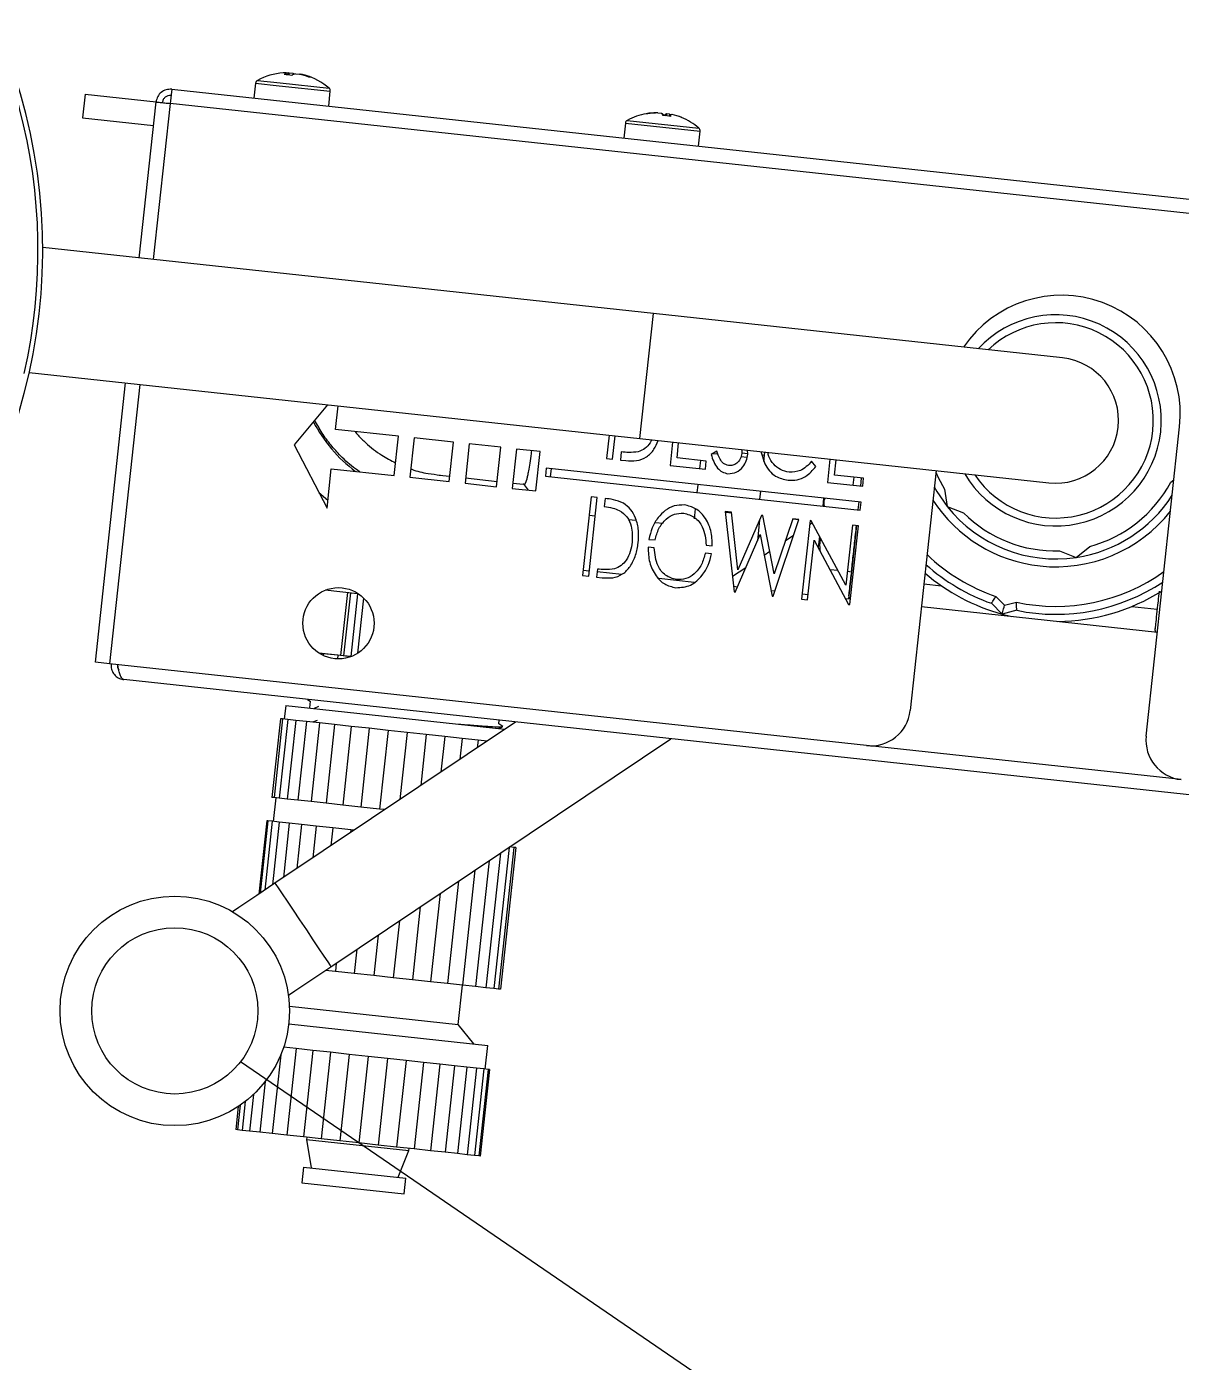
# Model space of a CAD drawing. Extents: x -14.2 to 52.3, y 3.7 to 90.9.
# Drawn here: x 28.4806 to 28.6265, y 38.4149 to 38.5836 of the extents above; entities that cross this region are included whole.
import ezdxf

# ---------------------------------------------------------------- set-up
doc = ezdxf.new("R2010")
doc.units = 0
doc.linetypes.add('limpo_PINI-PSG-PE-0102-LAZ-R00$0$DASHED2', pattern=[0.375, 0.25, -0.125])
doc.layers.add('limpo_PINI-PSG-PE-0102-LAZ-R00$0$PA_EQUI', color=1, linetype='Continuous')
doc.layers.add('XR_ARQT', color=7, linetype='Continuous')
doc.layers.add('limpo_PINI-PSG-PE-0102-LAZ-R00$0$PA_VIEW', color=1, linetype='Continuous', plot=False)

# ---------------------------------------------------------------- blocks, each defined once
blk = doc.blocks.new('limpo_PINI-PSG-PE-0102-LAZ-R00$0$A$C74B64764')
at = {"color": 251, "linetype": 'limpo_PINI-PSG-PE-0102-LAZ-R00$0$DASHED2'}
blk.add_arc((0, 0), 0.9643293985911943, 264.8047165759331, 48.79404622433798, dxfattribs=at)
blk = doc.blocks.new('limpo_PINI-PSG-PE-0102-LAZ-R00$0$EQUIP TRANSF DW')
at = {"linetype": 'Continuous', "lineweight": 25}
for p, q in [((0.4866999976158297, -0.0725254508904527), (0.4866999976158297, -0.07452544749298795)), ((0.4996999941587603, -0.0725254508904527), (0.4866999976158297, -0.0725254508904527)), ((0.4996999941587603, -0.07452544749298795), (0.4996999941587603, -0.0725254508904527)), ((0.4876585595131075, -0.07452544749298795), (0.4866999976158297, -0.07802544713536008)), ((0.4996999941587603, -0.07452544749298795), (0.4866999976158297, -0.07452544749298795)), ((0.4996999941587603, -0.07802544713536008), (0.4987414322614825, -0.07452544749298795)), ((0.4776737831354296, -0.08930269063033336), (0.4776737831354296, -0.07830269068995221)), ((0.4776737831354296, -0.07830269068995221), (0.4778445057392275, -0.07830269068995221)), ((0.4778445057392275, -0.08930269063033336), (0.4778445057392275, -0.07830269068995221)), ((0.4778445057392275, -0.07830269068995221), (0.478393315505997, -0.07830269068995221)), ((0.478393315505997, -0.08930269063033336), (0.478393315505997, -0.07830269068995221)), ((0.478393315505997, -0.07830269068995221), (0.4793067268848574, -0.07830269068995221)), ((0.4793067268848574, -0.08930269063033336), (0.4793067268848574, -0.07830269068995221)), ((0.4793067268848574, -0.07830269068995221), (0.4805622391224063, -0.07830269068995221)), ((0.4805622391224063, -0.08930269063033336), (0.4805622391224063, -0.07830269068995221)), ((0.4805622391224063, -0.07830269068995221), (0.4821289323091662, -0.07830269068995221)), ((0.4821289323091662, -0.08930269063033336), (0.4821289323091662, -0.07830269068995221)), ((0.4821289323091662, -0.07830269068995221), (0.4839682273388064, -0.07830269068995221)), ((0.4839682273388064, -0.08930269063033336), (0.4839682273388064, -0.07830269068995221)), ((0.4839682273388064, -0.07830269068995221), (0.4860348395824587, -0.07830269068995221)), ((0.4860348395824587, -0.08930269063033336), (0.4860348395824587, -0.07830269068995221)), ((0.4860348395824587, -0.07830269068995221), (0.4882778964758074, -0.07830269068995221)), ((0.4866999976158297, -0.07802544713536008), (0.4866999976158297, -0.07830269068995221)), ((0.4996999941587603, -0.07802544713536008), (0.4866999976158297, -0.07802544713536008)), ((0.4882778964758074, -0.08930269063033336), (0.4882778964758074, -0.07830269068995221)), ((0.4882778964758074, -0.07830269068995221), (0.4906421296119845, -0.07830269068995221)), ((0.4906421296119845, -0.08930269063033336), (0.4906421296119845, -0.07830269068995221)), ((0.4906421296119845, -0.07830269068995221), (0.4930693574071086, -0.07830269068995221)), ((0.4930693574071086, -0.08930269063033336), (0.4930693574071086, -0.07830269068995221)), ((0.4930693574071086, -0.07830269068995221), (0.4954998038530505, -0.07830269068995221)), ((0.4954998038530505, -0.08930269063033336), (0.4954998038530505, -0.07830269068995221)), ((0.4954998038530505, -0.07830269068995221), (0.4978736184358752, -0.07830269068995221)), ((0.4978736184358752, -0.08930269063033336), (0.4978736184358752, -0.07830269068995221)), ((0.4978736184358752, -0.07830269068995221), (0.5001323513507998, -0.07830269068995221)), ((0.4996999941587603, -0.07830269068995221), (0.4996999941587603, -0.07802544713536008)), ((0.5001323513507998, -0.08930269063033336), (0.5001323513507998, -0.07830269068995221)), ((0.5001323513507998, -0.07830269068995221), (0.5022203914642489, -0.07830269068995221)), ((0.5022203914642489, -0.08930269063033336), (0.5022203914642489, -0.07830269068995221)), ((0.5022203914642489, -0.07830269068995221), (0.5040863148689425, -0.07830269068995221)), ((0.5040863148689425, -0.08831016153612836), (0.5040863148689425, -0.07830269068995221)), ((0.5040863148689425, -0.07830269068995221), (0.50568418128492, -0.07830269068995221)), ((0.50568418128492, -0.08473868847408994), (0.50568418128492, -0.07830269068995221)), ((0.50568418128492, -0.07830269068995221), (0.506974644196049, -0.07830269068995221)), ((0.506974644196049, -0.08297423452653163), (0.506974644196049, -0.07830269068995221)), ((0.506974644196049, -0.07830269068995221), (0.5079259343266642, -0.07830269068995221)), ((0.5079259343266642, -0.0819629001669), (0.5079259343266642, -0.07830269068995221)), ((0.5079259343266642, -0.07830269068995221), (0.5085146196007884, -0.07830269068995221)), ((0.5085146196007884, -0.08142475218096479), (0.5085146196007884, -0.07830269068995221)), ((0.5085146196007884, -0.07830269068995221), (0.5087262086391604, -0.07830269068995221)), ((0.5087262086391604, -0.08124526769438489), (0.5087262086391604, -0.07830269068995221)), ((0.4776737831354296, -0.08930269063033336), (0.4778445057392275, -0.08930269063033336)), ((0.4778445057392275, -0.08930269063033336), (0.478393315505997, -0.08930269063033336)), ((0.4782000027418292, -0.08930269063033336), (0.4782000027418292, -0.09230269671002134)), ((0.478393315505997, -0.08930269063033336), (0.4793067268848574, -0.08930269063033336)), ((0.4793067268848574, -0.08930269063033336), (0.4805622391224063, -0.08930269063033336)), ((0.4805622391224063, -0.08930269063033336), (0.4821289323091662, -0.08930269063033336)), ((0.4821289323091662, -0.08930269063033336), (0.4839682273388064, -0.08930269063033336)), ((0.4839682273388064, -0.08930269063033336), (0.4860348395824587, -0.08930269063033336)), ((0.4860348395824587, -0.08930269063033336), (0.4882778964758074, -0.08930269063033336)), ((0.4882778964758074, -0.08930269063033336), (0.4906421296119845, -0.08930269063033336)), ((0.4906421296119845, -0.08930269063033336), (0.4930693574071086, -0.08930269063033336)), ((0.4930693574071086, -0.08930269063033336), (0.4954998038530505, -0.08930269063033336)), ((0.4954998038530505, -0.08930269063033336), (0.4978736184358752, -0.08930269063033336)), ((0.4978736184358752, -0.08930269063033336), (0.5001323513507998, -0.08930269063033336)), ((0.5001323513507998, -0.08930269063033336), (0.5022203914642489, -0.08930269063033336)), ((0.5022203914642489, -0.08930269063033336), (0.5038328535676158, -0.08930269063033336)), ((0.5035002223968661, -0.09230269671002134), (0.4782000027418292, -0.09230269671002134)), ((0.479977234435097, -0.09230269671002134), (0.4821999959468997, -0.09452545077124341)), ((0.4821999959468997, -0.09452545077124341), (0.4821999959468997, -0.09952544600287183)), ((0.5036577723741686, -0.09452545077124341), (0.4821999959468997, -0.09452545077124341)), ((0.477370559406296, -0.1175254489533017), (0.477370559406296, -0.09952544600287183)), ((0.477370559406296, -0.09952544600287183), (0.477609320712105, -0.09952544600287183)), ((0.477609320712105, -0.1175254489533017), (0.477609320712105, -0.09952544600287183)), ((0.477609320712105, -0.09952544600287183), (0.4782319806337512, -0.09952544600287183)), ((0.4782319806337512, -0.1174718643776487), (0.4782319806337512, -0.09952544600287183)), ((0.4782319806337512, -0.09952544600287183), (0.4792231909752047, -0.09952544600287183)), ((0.4792231909752047, -0.1166401374391626), (0.4792231909752047, -0.09952544600287183)), ((0.4792231909752047, -0.09952544600287183), (0.4805585585355914, -0.09952544600287183)), ((0.4805585585355914, -0.11551962972203), (0.4805585585355914, -0.09952544600287183)), ((0.4805585585355914, -0.09952544600287183), (0.4822052113533175, -0.09952544600287183)), ((0.4822052113533175, -0.1141379344514917), (0.4822052113533175, -0.09952544600287183)), ((0.4822052113533175, -0.09952544600287183), (0.4841225735664523, -0.09952544600287183)), ((0.4841225735664523, -0.1125290635279725), (0.4841225735664523, -0.09952544600287183)), ((0.4841225735664523, -0.09952544600287183), (0.4862634680986559, -0.09952544600287183)), ((0.4862634680986559, -0.1107326465896534), (0.4862634680986559, -0.09952544600287183)), ((0.4862634680986559, -0.09952544600287183), (0.4885751597404635, -0.09952544600287183)), ((0.4885751597404635, -0.1087929102830003), (0.4885751597404635, -0.09952544600287183)), ((0.4885751597404635, -0.09952544600287183), (0.4910007260561144, -0.09952544600287183)), ((0.4910007260561144, -0.1067576128295826), (0.4910007260561144, -0.09952544600287183)), ((0.4910007260561144, -0.09952544600287183), (0.4934804431915438, -0.09952544600287183)), ((0.4934804431915438, -0.1046768817357133), (0.4934804431915438, -0.09952544600287183)), ((0.4934804431915438, -0.09952544600287183), (0.4959532610893405, -0.09952544600287183)), ((0.4959532610893405, -0.1026019471935342), (0.4959532610893405, -0.09952544600287183)), ((0.4959532610893405, -0.09952544600287183), (0.4983582787037051, -0.09952544600287183)), ((0.4983582787037051, -0.100583890383632), (0.4983582787037051, -0.09952544600287183)), ((0.4983582787037051, -0.09952544600287183), (0.4996196843505061, -0.09952544600287183)), ((0.4989803798318064, -0.1000618878058503), (0.4593655310392535, -0.1333026941172193)), ((0.5074314392924464, -0.1175254489533017), (0.5074314392924464, -0.1095492783240388)), ((0.5083413414478457, -0.1175254489533017), (0.5083413414478457, -0.1087857800773691)), ((0.5088784090995944, -0.1175254489533017), (0.5088784090995944, -0.1083351317099641)), ((0.509029424917685, -0.1175254489533017), (0.509029424917685, -0.1082084122351716)), ((0.4791232190847552, -0.1333026941172193), (0.5071437872767603, -0.1097906473330426)), ((0.5061711139798319, -0.1175254489533017), (0.5061711139798319, -0.110606813733952)), ((0.5045913971781886, -0.1175254489533017), (0.5045913971781886, -0.1119323539785313)), ((0.5027311883688128, -0.1175254489533017), (0.5027311883688128, -0.1134932580641816)), ((0.500636286270634, -0.1175254489533017), (0.500636286270634, -0.1152510884455751)), ((0.477370559406296, -0.1175254489533017), (0.477609320712105, -0.1175254489533017)), ((0.477609320712105, -0.1175254489533017), (0.4781681142568743, -0.1175254489533017)), ((0.4979258097529566, -0.1175254489533017), (0.4983582787037051, -0.1175254489533017)), ((0.4983582787037051, -0.1175254489533017), (0.4983582787037051, -0.1171625647000383)), ((0.4983582787037051, -0.1175254489533017), (0.500636286270634, -0.1175254489533017)), ((0.500636286270634, -0.1175254489533017), (0.5027311883688128, -0.1175254489533017)), ((0.5027311883688128, -0.1175254489533017), (0.5045913971781886, -0.1175254489533017)), ((0.5045913971781886, -0.1175254489533017), (0.5061711139798319, -0.1175254489533017)), ((0.5061711139798319, -0.1175254489533017), (0.5074314392924464, -0.1175254489533017)), ((0.5074314392924464, -0.1175254489533017), (0.5083413414478457, -0.1175254489533017)), ((0.5081999964833415, -0.120525451307671), (0.5081999964833415, -0.1175254489533017)), ((0.5083413414478457, -0.1175254489533017), (0.5088784090995944, -0.1175254489533017)), ((0.5088784090995944, -0.1175254489533017), (0.509029424917685, -0.1175254489533017)), ((0.494350551795975, -0.120525451307671), (0.4950164250850833, -0.120525451307671)), ((0.4950164250850833, -0.1305254492215226), (0.4950164250850833, -0.120525451307671)), ((0.4950164250850833, -0.120525451307671), (0.497405155730263, -0.120525451307671)), ((0.497405155730263, -0.1305254492215226), (0.497405155730263, -0.120525451307671)), ((0.497405155730263, -0.120525451307671), (0.4996903456568873, -0.120525451307671)), ((0.4996903456568873, -0.1305254492215226), (0.4996903456568873, -0.120525451307671)), ((0.4996903456568873, -0.120525451307671), (0.5018157206297076, -0.120525451307671)), ((0.5018157206297076, -0.1305254492215226), (0.5018157206297076, -0.120525451307671)), ((0.5018157206297076, -0.120525451307671), (0.5037289403200305, -0.120525451307671)), ((0.5037289403200305, -0.1305254492215226), (0.5037289403200305, -0.120525451307671)), ((0.5037289403200305, -0.120525451307671), (0.5053829096079028, -0.120525451307671)), ((0.5053829096079028, -0.1305254492215226), (0.5053829096079028, -0.120525451307671)), ((0.5053829096079028, -0.120525451307671), (0.5067368961692011, -0.120525451307671)), ((0.5067368961692011, -0.1305254492215226), (0.5067368961692011, -0.120525451307671)), ((0.5067368961692011, -0.120525451307671), (0.5077575586557543, -0.120525451307671)), ((0.5077575586557543, -0.1305254492215226), (0.5077575586557543, -0.120525451307671)), ((0.5077575586557543, -0.120525451307671), (0.5084197662592089, -0.120525451307671)), ((0.5084197662592089, -0.1305254492215226), (0.5084197662592089, -0.120525451307671)), ((0.5084197662592089, -0.120525451307671), (0.5087072096586382, -0.120525451307671)), ((0.5087072096586382, -0.1305254492215226), (0.5087072096586382, -0.120525451307671)), ((0.4925829611539996, -0.1305254492215226), (0.4925829611539996, -0.1220086309365342)), ((0.4901646964073336, -0.1305254492215226), (0.4901646964073336, -0.1240377965620922)), ((0.487821175885216, -0.1305254492215226), (0.487821175885216, -0.1260042506507943)), ((0.4856100819826281, -0.1305254492215226), (0.4856100819826281, -0.1278595681540082)), ((0.4835858933448947, -0.1305254492215226), (0.4835858933448947, -0.1295580695621084)), ((0.4824330203056491, -0.1305254492215226), (0.4835858933448947, -0.1305254492215226)), ((0.4835858933448947, -0.1305254492215226), (0.4856100819826281, -0.1305254492215226)), ((0.4856100819826281, -0.1305254492215226), (0.487821175885216, -0.1305254492215226)), ((0.487821175885216, -0.1305254492215226), (0.4901646964073336, -0.1305254492215226)), ((0.4901646964073336, -0.1305254492215226), (0.4925829611539996, -0.1305254492215226)), ((0.4925829611539996, -0.1305254492215226), (0.4950164250850833, -0.1305254492215226)), ((0.4950164250850833, -0.1305254492215226), (0.497405155730263, -0.1305254492215226)), ((0.497405155730263, -0.1305254492215226), (0.4996903456568873, -0.1305254492215226)), ((0.4996903456568873, -0.1305254492215226), (0.5018157206297076, -0.1305254492215226)), ((0.5018157206297076, -0.1305254492215226), (0.5037289403200305, -0.1305254492215226)), ((0.5037289403200305, -0.1305254492215226), (0.5053829096079028, -0.1305254492215226)), ((0.5040767781257784, -0.1308145652762818), (0.5046246267676509, -0.1305254492215226)), ((0.5053829096079028, -0.1305254492215226), (0.5067368961692011, -0.1305254492215226)), ((0.5067368961692011, -0.1305254492215226), (0.5077575586557543, -0.1305254492215226)), ((0.5077575586557543, -0.1305254492215226), (0.5084197662592089, -0.1305254492215226)), ((0.5081999964833415, -0.1322754490426945), (0.5081999964833415, -0.1305254492215226)), ((0.5084197662592089, -0.1305254492215226), (0.5087072096586382, -0.1305254492215226)), ((0.5081999964833415, -0.1322754490426945), (0.4803474388837969, -0.1322754490426945)), ((0.4806576363563693, -0.1325454953364442), (0.4807225011110461, -0.1325563545576642)), ((0.4806678436517871, -0.1325564253381799), (0.4811999939203417, -0.1328372190944123)), ((0.4811577044248736, -0.1322754490426945), (0.4806688569307482, -0.1325334030441212)), ((0.4811999939203417, -0.1328311319700788), (0.4811999939203417, -0.1333026941172193)), ((0.5040767781257784, -0.1325581538728784), (0.5046124823212779, -0.1322754490426945)), ((0.5051999978542483, -0.1331311072460721), (0.5051999978542483, -0.1322754490426945)), ((0.5055368833065188, -0.1333026941172193), (0.5051999978542483, -0.1331249307147431)), ((0.3005000047207034, -0.1333026941172193), (0.5288999967098391, -0.1333026941172193)), ((0.3946999899864352, -0.1351026947847913), (0.4346999965429461, -0.1351026947847913)), ((0.4346999965429461, -0.1351026947847913), (0.5308999933123744, -0.1351026947847913)), ((0.5308999933123744, -0.1351026947847913), (0.5326999939799464, -0.1351026947847913)), ((0.5308999933123744, -0.1705879493854212), (0.5308999933123744, -0.1351026947847913)), ((0.5326999939799464, -0.1351026947847913), (0.5326999939799464, -0.1705879493854212)), ((0.4998520605087435, -0.1398185472241806), (0.4998520605087435, -0.1467868405632089)), ((0.5006921879768527, -0.139275448327453), (0.500705546867863, -0.139275448327453)), ((0.500705546867863, -0.147275449638741), (0.500705546867863, -0.139275448327453)), ((0.500705546867863, -0.139275448327453), (0.501571572554127, -0.139275448327453)), ((0.5007123715996897, -0.1392654496482919), (0.5023313082575953, -0.1392654496482919)), ((0.501571572554127, -0.139275448327453), (0.501571572554127, -0.147275449638741)), ((0.501571572554127, -0.139275448327453), (0.501998319458977, -0.139275448327453)), ((0.501998319458977, -0.147275449638741), (0.501998319458977, -0.139275448327453)), ((0.501998319458977, -0.139275448327453), (0.5047078050494349, -0.139275448327453)), ((0.5023313082575953, -0.1392654496482919), (0.5023313082575953, -0.138817822491319)), ((0.5023313082575953, -0.1392654496482919), (0.5041984461069262, -0.1392654496482919)), ((0.5041984461069262, -0.1392654496482919), (0.5041984461069262, -0.139059504424722)), ((0.5041984461069262, -0.1392654496482919), (0.5046876214265978, -0.1392654496482919)), ((0.3997000001192248, -0.14010269374171), (0.3997000001192248, -0.1794026941531683)), ((0.4297000013113177, -0.1705879493854212), (0.4297000013113177, -0.14010269374171)), ((0.500705546867863, -0.147275449638741), (0.5048135734915888, -0.147275449638741)), ((0.4297000013113177, -0.1533026936701845), (0.3997000001192248, -0.1533026936701845)), ((0.4176734380245364, -0.1541358697465824), (0.4194622479200518, -0.1534605472586321)), ((0.4194622479200518, -0.1534605472586321), (0.4182025633573687, -0.1532861384800981)), ((0.4194622479200518, -0.1534605472586321), (0.4209415010929263, -0.1546720414660285)), ((0.4388743184328234, -0.1525997816822695), (0.4387000344515002, -0.1525997816822695)), ((0.4387000344515002, -0.1525997816822695), (0.4387000344515002, -0.1625997814587521)), ((0.4393558196544802, -0.1533026936701845), (0.4387000344515002, -0.1533026936701845)), ((0.444084643554703, -0.160205950891168), (0.4388743184328234, -0.1525997816822695)), ((0.438950001430527, -0.1567054390213798), (0.438950001430527, -0.1533026936701845)), ((0.444084643554703, -0.1525997816822695), (0.444084643554703, -0.160205950891168)), ((0.4448538712978518, -0.1525997816822695), (0.444084643554703, -0.1525997816822695)), ((0.4448538712978518, -0.1533026936701845), (0.444084643554703, -0.1533026936701845)), ((0.4448538712978518, -0.1625997814587521), (0.4448538712978518, -0.1525997816822695)), ((0.4484656594515002, -0.1525997816822695), (0.4462641320943987, -0.1625997814587521)), ((0.4488158516407168, -0.1533026936701845), (0.4483109108925021, -0.1533026936701845)), ((0.448597862553612, -0.1525997816822695), (0.4484656594515002, -0.1525997816822695)), ((0.4509436182499087, -0.1601638849131035), (0.448597862553612, -0.1525997816822695)), ((0.4532973907709277, -0.1525997816822695), (0.4509436182499087, -0.1601638849131035)), ((0.4535875014782107, -0.1533026936701845), (0.4530786566257632, -0.1533026936701845)), ((0.4534336022854006, -0.1525997816822695), (0.4532973907709277, -0.1525997816822695)), ((0.4556231044054186, -0.1625997814587521), (0.4534336022854006, -0.1525997816822695)), ((0.4630843393325961, -0.1533026936701845), (0.4585868410587466, -0.1533026936701845)), ((0.4709051541805422, -0.1533026936701845), (0.4677744649171984, -0.1533026936701845)), ((0.4709051541805422, -0.1525997816822695), (0.4702044419765627, -0.1525997816822695)), ((0.4709051541805422, -0.1536257229051898), (0.4709051541805422, -0.1525997816822695)), ((0.4719051562071002, -0.1525997816822695), (0.4719051562071002, -0.1625997814587521)), ((0.472674383950249, -0.1525997816822695), (0.4719051562071002, -0.1525997816822695)), ((0.472674383950249, -0.1533026936701845), (0.4719051562071002, -0.1533026936701845)), ((0.472674383950249, -0.1625997814587521), (0.472674383950249, -0.1525997816822695)), ((0.4192752979517138, -0.1546000129781078), (0.4178071908474124, -0.1551542653940032)), ((0.4204893551588214, -0.155594315310509), (0.4192752979517138, -0.1546000129781078)), ((0.439469262194649, -0.1625997814587521), (0.439469262194649, -0.1549735795013021)), ((0.439469262194649, -0.1549735795013021), (0.444691612553612, -0.1625997814587521)), ((0.4522978804826892, -0.1558118331483911), (0.4538514606475985, -0.1545082218251537)), ((0.4032538078546679, -0.1561906728200029), (0.4000499985933459, -0.1561906728200029)), ((0.4297000013113177, -0.1561906728200029), (0.427446185779587, -0.1561906728200029)), ((0.438950001430527, -0.1567054390213798), (0.439469262194649, -0.1567054390213798)), ((0.438950001430527, -0.1625997814587521), (0.438950001430527, -0.1567054390213798)), ((0.4406552307129061, -0.1567054390213798), (0.441686748695389, -0.1567054390213798)), ((0.4470534018993533, -0.1625997814587521), (0.4486359350204623, -0.1554202939621518)), ((0.4486359350204623, -0.1554202939621518), (0.4508614979505694, -0.1625997814587521)), ((0.4510177366256869, -0.1625997814587521), (0.4532513163805163, -0.1554202939621518)), ((0.4532513163805163, -0.1554202939621518), (0.454823835921303, -0.1625997814587521)), ((0.4494881473302996, -0.1581694762460302), (0.4501522920847094, -0.1576121858558821)), ((0.4575648896217501, -0.1580991073749232), (0.4567920557975924, -0.1581037062458108)), ((0.4567922942161715, -0.1571036874554324), (0.4575657091856158, -0.1570990848592828)), ((0.4640653274774706, -0.1570603958568881), (0.4648380420923388, -0.1570557969860005)), ((0.4648372821331179, -0.1580558195016692), (0.4640656553030169, -0.1580604109219621)), ((0.5106999940991557, -0.1651026941142391), (0.5056999988675273, -0.1576026938162016)), ((0.5056999988675273, -0.1576026938162016), (0.5056999988675273, -0.1626026946357797)), ((0.4434499881982958, -0.1607866398296522), (0.4434499881982958, -0.1592794711939405)), ((0.4467299572944796, -0.1604838724485944), (0.4476990394115603, -0.1596707198075222)), ((0.4511999927282488, -0.1620139497570108), (0.4511999927282488, -0.1593399978480505)), ((0.4642485074520266, -0.1602754499069619), (0.4632747016668475, -0.1602754499069619)), ((0.4677304319858706, -0.1602754499069619), (0.4667138300657427, -0.1602754499069619)), ((0.472674383950249, -0.1602754499069619), (0.4719051562071002, -0.1602754499069619)), ((0.5069375105023539, -0.1594589705816816), (0.5056999988675273, -0.1586257013730119)), ((0.410943626594559, -0.1615892778388428), (0.4093582026481783, -0.1631518219835471)), ((0.413089542818085, -0.162181021576302), (0.410943626594559, -0.1615892778388428)), ((0.4594499908209002, -0.1625143419257711), (0.4594499908209002, -0.1612529828450988)), ((0.4709051541805422, -0.162598494370954), (0.4709051541805422, -0.1615688688359427)), ((0.4387000344515002, -0.1625997814587521), (0.439469262194649, -0.1625997814587521)), ((0.4445152573108828, -0.1623422316513228), (0.4448538712978518, -0.1620580888591121)), ((0.4446407101869738, -0.1625254488787817), (0.4448538712978518, -0.1625254488787817)), ((0.444691612553612, -0.1625997814587521), (0.4448538712978518, -0.1625997814587521)), ((0.4462641320943987, -0.1625997814587521), (0.4470534018993533, -0.1625997814587521)), ((0.4462804935693896, -0.1625254488787817), (0.4470697782755053, -0.1625254488787817)), ((0.4508384458542025, -0.1625254488787817), (0.4510408632278597, -0.1625254488787817)), ((0.4508614979505694, -0.1625997814587521), (0.4510177366256869, -0.1625997814587521)), ((0.4556044034481204, -0.1625143419257711), (0.4548051200628436, -0.1625143419257711)), ((0.454823835921303, -0.1625997814587521), (0.4556231044054186, -0.1625997814587521)), ((0.4719051562071002, -0.1625997814587521), (0.472674383950249, -0.1625997814587521)), ((0.482699989509598, -0.1626026946357797), (0.4796999983310855, -0.1626026946357797)), ((0.4796999983310855, -0.1626026946357797), (0.4796999983310855, -0.167602694524021)), ((0.4814046166658557, -0.1633583781547117), (0.4806852035045779, -0.1626026946357797)), ((0.482699989509598, -0.1632754494673918), (0.4813309304237521, -0.1632754494673918)), ((0.482699989509598, -0.167602694524021), (0.482699989509598, -0.1626026946357797)), ((0.4887000016689456, -0.1626026946357797), (0.4846999935627139, -0.1626026946357797)), ((0.4846999935627139, -0.1626026946357797), (0.4846999935627139, -0.167602694524021)), ((0.4887000016689456, -0.1632754494673918), (0.4846999935627139, -0.1632754494673918)), ((0.4887000016689456, -0.167602694524021), (0.4887000016689456, -0.1626026946357797)), ((0.4956999935031092, -0.1626026946357797), (0.4906999982714808, -0.1626026946357797)), ((0.4906999982714808, -0.1626026946357797), (0.4906999982714808, -0.167602694524021)), ((0.4920481510281718, -0.1632754494673918), (0.4906999982714808, -0.1632754494673918)), ((0.4956999935031092, -0.167602694524021), (0.4956999935031092, -0.1626026946357797)), ((0.5056999988675273, -0.1626026946357797), (0.4976999975562251, -0.1626026946357797)), ((0.4976999975562251, -0.1626026946357797), (0.4976999975562251, -0.167602694524021)), ((0.4786999963045275, -0.1646026940322827), (0.4386999897480166, -0.1646026940322827)), ((0.4386999897480166, -0.1646026940322827), (0.4386999897480166, -0.1656026941961812)), ((0.438950001430527, -0.1646026940322827), (0.438950001430527, -0.1656026941961812)), ((0.4434499881982958, -0.1656026941961812), (0.4434499881982958, -0.1646026940322827)), ((0.451449989509598, -0.1646026940322827), (0.451449989509598, -0.1656026941961812)), ((0.4594499908209002, -0.1655254493705201), (0.4594499908209002, -0.1646026940322827)), ((0.4780632547855532, -0.1656026941961812), (0.478080838155762, -0.1646026940322827)), ((0.4786999963045275, -0.1656026941961812), (0.4786999963045275, -0.1646026940322827)), ((0.5070431597352183, -0.1705879493854212), (0.5106999940991557, -0.1651026941142391)), ((0.4278139613390124, -0.1662413346818994), (0.4256680451154864, -0.1656495918757628)), ((0.4283744536161578, -0.1683956216327118), (0.4278139613390124, -0.1662413346818994)), ((0.4386999897480166, -0.1656026941961812), (0.4786999963045275, -0.1656026941961812)), ((0.4431848816394961, -0.1676304796017121), (0.4386977098703539, -0.1676304796017121)), ((0.4386977098703539, -0.1676304796017121), (0.4386977098703539, -0.1686561200074124)), ((0.4386977098703539, -0.1686561200074124), (0.4424156538963473, -0.1686561200074124)), ((0.438950001430527, -0.1676304796017121), (0.438950001430527, -0.1686561200074124)), ((0.4399499885559237, -0.1686561200074124), (0.4399499885559237, -0.1676304796017121)), ((0.4424156538963473, -0.1686561200074124), (0.4424156538963473, -0.1705879493854212)), ((0.4431848816394961, -0.1705879493854212), (0.4431848816394961, -0.1676304796017121)), ((0.4631848923683322, -0.1676304796017121), (0.4586977056980288, -0.1676304796017121)), ((0.4586977056980288, -0.1676304796017121), (0.4586977056980288, -0.1686561200074124)), ((0.4586977056980288, -0.1686561200074124), (0.4624156497240222, -0.1686561200074124)), ((0.4594499908209002, -0.1686561200074124), (0.4594499908209002, -0.1676304796017121)), ((0.4624156497240222, -0.1686561200074124), (0.4624156497240222, -0.1705879493854212)), ((0.4631848923683322, -0.1705879493854212), (0.4631848923683322, -0.1676304796017121)), ((0.4694925837040103, -0.1676304796017121), (0.4687918565988696, -0.1676304796017121)), ((0.4694925837040103, -0.1686564217559408), (0.4694925837040103, -0.1676304796017121)), ((0.4704925857305682, -0.1676304796017121), (0.4704925857305682, -0.1705879493854212)), ((0.471261813473717, -0.1676304796017121), (0.4704925857305682, -0.1676304796017121)), ((0.471261813473717, -0.1705879493854212), (0.471261813473717, -0.1676304796017121)), ((0.4796999983310855, -0.167602694524021), (0.482699989509598, -0.167602694524021)), ((0.4846999935627139, -0.167602694524021), (0.4887000016689456, -0.167602694524021)), ((0.4906999982714808, -0.167602694524021), (0.4956999935031092, -0.167602694524021)), ((0.4976999975562251, -0.167602694524021), (0.5056999988675273, -0.167602694524021)), ((0.5056999988675273, -0.167602694524021), (0.5056999988675273, -0.1705879493854212)), ((0.4448515467167056, -0.1694714249349545), (0.4454605273723757, -0.1700663761473606)), ((0.4519931368351138, -0.1705879493854212), (0.4513199023723757, -0.1691228672168421)), ((0.451449989509598, -0.1694059706530879), (0.451449989509598, -0.1705879493854212)), ((0.451449989509598, -0.170153871109278), (0.4517936698913729, -0.170153871109278)), ((0.4535695008754885, -0.1700803990713524), (0.4536588184356845, -0.1705879493854212)), ((0.4535824350834048, -0.170153871109278), (0.4543461046934283, -0.170153871109278)), ((0.4544059328556216, -0.1697271279297183), (0.4536152027368701, -0.1697271279297183)), ((0.4579676531076586, -0.1697271279297183), (0.4573383621692813, -0.1697271279297183)), ((0.457527830433861, -0.1700663761473606), (0.4581848822355425, -0.1695595653034019)), ((0.4673499904394305, -0.1705879493854212), (0.4153499893665469, -0.1705879493854212)), ((0.5449476159930384, -0.1705879493854212), (0.4673499904394305, -0.1705879493854212)), ((0.4673499904394305, -0.1705879493854212), (0.4673499904394305, -0.1864629498920607)), ((0.4000650785684741, -0.1723108500479924), (0.3997000001192248, -0.172670662799419)), ((0.4153499893665469, -0.1864629498920607), (0.4673499904394305, -0.1864629498920607)), ((0.4673499904394305, -0.1864629498920607), (0.5449476159930384, -0.1864629498920607)), ((0.5308999933123744, -0.2063026949069808), (0.5308999933123744, -0.1864629498920607)), ((0.5326999939799464, -0.1864629498920607), (0.5326999939799464, -0.2062956224433492)), ((0.5449365220785296, -0.1864629498920607), (0.5449476159930384, -0.1864629498920607)), ((0.5416999973178065, -0.2033026944152425), (0.5326999939799464, -0.2033026944152425)), ((0.5416999973178065, -0.2063026949069808), (0.5416999973178065, -0.2033026944152425)), ((0.2985000006675875, -0.2063026949069808), (0.5308999933123744, -0.2063026949069808)), ((0.5308999933123744, -0.2081026937118935), (0.5308999933123744, -0.2063026949069808)), ((0.5326999939799464, -0.2063026949069808), (0.5318999953389323, -0.2063026949069808)), ((0.5326999939799464, -0.2063026949069808), (0.5326999939799464, -0.2062956224433492)), ((0.5416999973178065, -0.2063026949069808), (0.5326999939799464, -0.2063026949069808)), ((0.5308999933123744, -0.2081026937118935), (0.2985000006675875, -0.2081026937118935)), ((0.4639499924898303, -0.2081026937118935), (0.4639499924898303, -0.2100085373274396)), ((0.4734499893903887, -0.2100085373274396), (0.4734499893903887, -0.2081026937118935)), ((0.5109499983310855, -0.2081026937118935), (0.5109499983310855, -0.2100085373274396)), ((0.5204499952316439, -0.2100085373274396), (0.5204499952316439, -0.2081026937118935)), ((0.4734499893903887, -0.2100085373274396), (0.4639499924898303, -0.2100085373274396)), ((0.4732562891960299, -0.2103784214011739), (0.4641437075853503, -0.2103784214011739)), ((0.5174293808460391, -0.2100085373274396), (0.5109499983310855, -0.2100085373274396)), ((0.5173588611006892, -0.2103784214011739), (0.5111437059760249, -0.2103784214011739)), ((0.5202562875867045, -0.2103784214011739), (0.5173588611006892, -0.2103784214011739)), ((0.5204499952316439, -0.2100085373274396), (0.5174293808460391, -0.2100085373274396)), ((0.4677059642791903, -0.2117350864461827), (0.4677233688354647, -0.2117350864461827)), ((0.4680367998600161, -0.2117350864461827), (0.4677233688354647, -0.2117350864461827)), ((0.468023955059067, -0.2117350864461827), (0.4683487407684481, -0.2117350864461827)), ((0.4680367998600161, -0.2117350864461827), (0.4680404506445086, -0.211479304289)), ((0.468345119786278, -0.211479304289), (0.4683487407684481, -0.2117350864461827)), ((0.4684015355825579, -0.2117350864461827), (0.4683487407684481, -0.2117350864461827)), ((0.4689984462976611, -0.2117350864461827), (0.4690512560129321, -0.2117350864461827)), ((0.4694983355522311, -0.2117350864461827), (0.4690512560129321, -0.2117350864461827)), ((0.4694983355522311, -0.2117350864461827), (0.4696766130447543, -0.2117350864461827)), ((0.4696940325021899, -0.2117350864461827), (0.4696766130447543, -0.2117350864461827)), ((0.5146732546210444, -0.2117350864461827), (0.5148922718882716, -0.2117350864461827)), ((0.5150641046285784, -0.2117350864461827), (0.5148922718882716, -0.2117350864461827)), ((0.5155484072685397, -0.2117350864461827), (0.5150482572436488, -0.2117350864461827)), ((0.5158515788436091, -0.2117350864461827), (0.5158566228866732, -0.2115673366240429)), ((0.5158515788436091, -0.2117350864461827), (0.5163517363190806, -0.2117350864461827)), ((0.516333430242554, -0.2114942315272401), (0.5163517363190806, -0.2117350864461827)), ((0.5165077142238772, -0.2117350864461827), (0.5163517363190806, -0.2117350864461827)), ((0.5165001146316683, -0.211479304289), (0.5165077142238772, -0.2117350864461827)), ((0.516726738941685, -0.2117350864461827), (0.5165077142238772, -0.2117350864461827))]:
    blk.add_line(p, q, dxfattribs=at)
at = {"linetype": 'Continuous', "lineweight": 25, "flags": 128}
for points in [[(0.5039323784232295, -0.09590666920462354), (0.5031888626337206, -0.09653055102148755), (0.5011062614441073, -0.09827806234875425), (0.4989803798318064, -0.1000618878058503)], [(0.5071437872767603, -0.1097906473330426), (0.5070251814842379, -0.1096493023685525), (0.5066762484431422, -0.1092334631136822), (0.5061172835350192, -0.1085673141530918), (0.5053807563901103, -0.1076895538024019), (0.5045094780445254, -0.1066512036375116), (0.5035540826440013, -0.1055126059106897), (0.5025700919151461, -0.1043399292282032), (0.501614696514622, -0.1032013315013813), (0.5007434107184565, -0.102162981336491), (0.5000068835735476, -0.1012852284363817), (0.4994479186654246, -0.1006190720252107), (0.4990989930749095, -0.1002032327703404), (0.4989803798318064, -0.1000618878058503)], [(0.5071437872767603, -0.1097906473330426), (0.5092696688890612, -0.1080068218759607), (0.5113522700786746, -0.106259310548694), (0.512095785868155, -0.10563542873183)], [(0.4194622479200518, -0.1534605472586321), (0.4194586567402041, -0.1534824407897304), (0.4194480173111117, -0.1535472831926512), (0.419430746865288, -0.1536525803855824), (0.4194074861526644, -0.1537942885658907), (0.4193791590452349, -0.1539669594965289), (0.4193468384266055, -0.1541639584354471), (0.4193117759943163, -0.1543777137301277), (0.4192752979517138, -0.1546000129781078)], [(0.4297000013113177, -0.1685090883872817), (0.4293107382774508, -0.1679733013040732), (0.4278139613390124, -0.1662413346818994)], [(0.4297000013113177, -0.1703812795929025), (0.4293349228620684, -0.169769206014962), (0.4283744536161578, -0.1683956216327118)], [(0.5163517363190806, -0.2117350864461827), (0.5165039367795146, -0.2117148134163926), (0.5165275774717486, -0.2117113563469815)]]:
    blk.add_lwpolyline(points, dxfattribs=at)
at = {"linetype": 'Continuous', "lineweight": 25}
for centre, radius in [((0.5179999509536799, -0.09239190993764623), 0.01450000000000013), ((0.5179999509536799, -0.09239190993764623), 0.01049999999999943), ((0.5026999955659619, -0.1433026941409992), 0.004500000000000172)]:
    blk.add_circle(centre, radius, dxfattribs=at)
for centre, radius, start, end in [((0.6150999955654299, -0.178525449638741), 0.07060000000000023, 83.32432863926019, 284.2139678157271), ((0.3946999955659294, -0.1401026941409924), 0.005000000000000001, 0, 90), ((0.4346999955659498, -0.1401026941409924), 0.005000000000000001, 90, 180), ((0.4153499955664017, -0.1785254496375615), 0.02540000000000011, 96.77267172542761, 128.0349275104368), ((0.3995499955655646, -0.1536406733280273), 0.0005000000000006821, 0, 42.52861837332657), ((0.4153499955664017, -0.1785254496375615), 0.02540000000000016, 55.60044257533171, 80.68281945281934), ((0.438449995565577, -0.1536406733280273), 0.0005000000000006821, 0, 42.52861837355825), ((0.4153499955664017, -0.1785254496375615), 0.02450000000000014, 84.55821648724938, 129.70057286422), ((0.4153499955664017, -0.1785254496375615), 0.02350000000000009, 83.99811268492584, 131.7558200863862), ((0.4153499955664017, -0.1785254496375615), 0.02450000000000024, 54.14653293779558, 76.80742241836846), ((0.4153499955664017, -0.1785254496375615), 0.02350000000000006, 52.36432962227472, 77.36752622077078), ((0.4153499955664017, -0.1785254496375615), 0.01849999999999996, 90, 147.773428244211), ((0.4153499955664017, -0.1785254496375615), 0.01850000000000006, 39.13366812192532, 90), ((0.4153499955664017, -0.1785254496375615), 0.01750000000000012, 104.5836170629329, 153.4168289477588), ((0.4153499955664017, -0.1785254496375615), 0.01750000000000012, 44.5836170629786, 104.5836170629329), ((0.4153499955664017, -0.1785254496375615), 0.01649999999999986, 111.2930937685624, 157.8741403574846), ((0.4153499955664017, -0.1785254496375615), 0.01650000000000005, 51.2930937685253, 97.87414035755883), ((0.4931999955702224, -0.1785254496359414), 0.01849999999999978, 33.69043516689273, 59.39408672293001), ((0.4153499955666859, -0.1785254496393804), 0.01333500000000071, 36.52960723304304, 180), ((0.4153499955666859, -0.1785254496393804), 0.01233500000000049, 40.05286361955363, 180), ((0.6150999955654299, -0.178525449638741), 0.07000000000000042, 173.3243286391889, 284.0244794637181), ((0.415349995565407, -0.178525449638741), 0.007937500000000172, 90, 270), ((0.4153499955666859, -0.1785254496393804), 0.01333500000000071, 180, 323.4703927736015), ((0.4153499955666859, -0.1785254496393804), 0.01233500000000049, 180, 319.9471363880456), ((0.4146999955659396, -0.1794026941409896), 0.015, 180, 331.9213138736479), ((0.4643999955719664, -0.2100085381549945), 0.0004500000000007281, 180, 235.2820944973703), ((0.4686999955719671, -0.2038026941350495), 0.007999999999999991, 235.2820944973703, 253.823361504567), ((0.4686999955719671, -0.2038026941350495), 0.008000000000000033, 286.1766384954329, 304.7179055026296), ((0.4729999955719677, -0.2100085381549945), 0.0004499999999995911, 304.7179055024494, 0), ((0.5113999955717929, -0.2100085381550798), 0.0004500000000007621, 180, 235.2820944973464), ((0.5156999955717936, -0.2038026941351063), 0.00799999999999965, 235.2820944973703, 259.8157177060998), ((0.5156999955717936, -0.2038026941351063), 0.008000000000000295, 280.1842822939001, 304.7179055026296), ((0.5199999955717942, -0.2100085381550798), 0.0004500000000001141, 304.7179055026296, 0), ((0.468586870997683, -0.2041848318567929), 0.007601469661281729, 253.660880181519, 263.3452479127826), ((0.4686126582651582, -0.2040275578909814), 0.007758661747949646, 253.8305344076372, 263.4183545701808), ((0.466528199959015, -0.2112901067095123), 0.000203954280110229, 248.0709490241805, 259.9072050326493), ((0.4683205999255335, -0.2029914638464447), 0.008502982753109642, 266.5801069318191, 273.4198930681808), ((0.4685088650945488, -0.2110972589597395), 0.0007935171631065103, 208.7806814348891, 233.4943279850207), ((0.467876481035745, -0.2110970890638555), 0.0007937694343918471, 306.5096612019136, 331.215329378399), ((0.4679611021539927, -0.2109400189194304), 0.0009089081235733841, 298.9845790432151, 323.6060989776611), ((0.469085264576762, -0.2028388438369433), 0.008655681609259003, 266.6016000179909, 268.3427325538246), ((0.4694389459476156, -0.2109399861550969), 0.0009089688743286542, 216.3936440884189, 241.0127703574557), ((0.4695233212474363, -0.2110972589597679), 0.0007935171630715502, 208.780681434196, 233.4943279852739), ((0.4686090461225376, -0.2040275578910098), 0.007758661747919336, 276.5816454296585, 286.1694655923629), ((0.4687874125349936, -0.2040279998579138), 0.007758212501952005, 276.5813671845369, 286.1697438375531), ((0.4688131892280012, -0.2041852683575911), 0.007601028749088533, 276.6546583733166, 286.3394787421345), ((0.4708588115692294, -0.2112247448629461), 0.000269715067208228, 250.7013426830566, 289.2986573169315), ((0.513658530247227, -0.2103262170845994), 0.001168232358187882, 260.7640799240075, 279.2359200759925), ((0.5155205316227978, -0.2047994825385189), 0.00698716536813534, 252.9429409573866, 263.0350635569631), ((0.5158955789046047, -0.2047992726315755), 0.006987379141573846, 252.9430957381193, 263.0349087762574), ((0.5150859376975347, -0.2103257119166528), 0.0014833120604353, 288.1666374737885, 308.9482659668092), ((0.5162321201460998, -0.2105222015070325), 0.001271181166676314, 245.25342499379, 252.5808086767805), ((0.5164980284691012, -0.2038900083170176), 0.007604438231003427, 266.3836413989135, 273.6163586010865), ((0.5160452446528723, -0.2103257119166528), 0.001483312060425121, 288.1666374737746, 308.9482659668346), ((0.515884257443787, -0.2048289873359579), 0.006957296888500088, 276.955199725092, 280.1851336636924)]:
    blk.add_arc(centre, radius, start, end, dxfattribs=at)
for points, knots in [([(0.4862063817501223, -0.1322754490426945), (0.4855535332250724, -0.1322925026646118), (0.4839729619197328, -0.132333790137011), (0.482245215277942, -0.1324002464883165), (0.4809598797112073, -0.1324671227557417), (0.4808014151087718, -0.1325124597544232), (0.4807288639068759, -0.1325332167796205)], [0, 0, 0, 0, 0.1991488144160854, 0.4821469138317629, 0.7629069000772732, 1, 1, 1, 1]), ([(0.5288999967098391, -0.1333026941172193), (0.5289753462477336, -0.1333250803245676), (0.5291260733074807, -0.1333698610532963), (0.5293521866289552, -0.1337174714019511), (0.5295781738990684, -0.1342236880704348), (0.5297589216296217, -0.1347211514537321), (0.5298634351208591, -0.1350187222720649), (0.5298929281354106, -0.1351026947847913)], [0, 0, 0, 0, 0.2275693630656706, 0.4552232428447879, 0.6828672317022028, 0.9105072346598152, 1, 1, 1, 1]), ([(0.5306999973774111, -0.1351026947847913), (0.5306776127499973, -0.1348881796003525), (0.5306328371217433, -0.1344590881537897), (0.5302852074990483, -0.1338962804745307), (0.5297789851410926, -0.1334886120299075), (0.529281575633604, -0.1333190195576037), (0.5289839697800858, -0.1333062868139336), (0.5288999967098391, -0.1333026941172193)], [0, 0, 0, 0, 0.2275806716081211, 0.4552261410193596, 0.6828723960189369, 0.9105186331169476, 1, 1, 1, 1]), ([(0.529899998736397, -0.1351026947847913), (0.5298900850815471, -0.1349846727576534), (0.5298705589048609, -0.1347522136903336), (0.5297319128138156, -0.1345650454983058), (0.529663658869282, -0.1344729046575139)], [0, 0, 0, 0, 0.5077110068842764, 1, 1, 1, 1]), ([(0.4608013920307314, -0.1523433718136715), (0.4601620394299175, -0.1524552004903796), (0.4588787893106598, -0.1526796527918606), (0.4576827857228807, -0.1541172517929823), (0.4569756364144553, -0.1556009894190424), (0.4568534249441711, -0.1566026515465921), (0.4567922942161715, -0.1571036874554324)], [0, 0, 0, 0, 0.2780231034294745, 0.5580225687603781, 0.7789208977200494, 0.9999999999999998, 0.9999999999999998, 0.9999999999999998, 0.9999999999999998]), ([(0.4575657091856158, -0.1570990848592828), (0.4576470387390259, -0.1565946984734978), (0.4578095003121803, -0.1555871507585778), (0.4585718284879761, -0.1543595625481373), (0.4596313251246897, -0.1535261165809061), (0.4604317363320547, -0.1534213378260745), (0.4608314476728594, -0.1533690131507228)], [0, 0, 0, 0, 0.2805762828867477, 0.5604711004304859, 0.7805069642417106, 1, 1, 1, 1]), ([(0.4648380420923388, -0.1570557969860005), (0.464745026118436, -0.1564216111510177), (0.4645591067663304, -0.1551540071616557), (0.4636006187818111, -0.1536253996737855), (0.462312075272564, -0.1525281617115439), (0.4613046575622377, -0.1524049322941323), (0.4608013920307314, -0.1523433718136715)], [0, 0, 0, 0, 0.2804765626260026, 0.5606136089670477, 0.780500160600108, 1, 1, 1, 1]), ([(0.4608314476728594, -0.1533690131507228), (0.4613314147007657, -0.1534555390997525), (0.4623346111184219, -0.1536291555930234), (0.4636219344381516, -0.1550199119124329), (0.4638973044339139, -0.1562871579116063), (0.4640653274774706, -0.1570603958568881)], [0, 0, 0, 0, 0.2791758264938849, 0.5601733182172798, 0.9999999999999998, 0.9999999999999998, 0.9999999999999998, 0.9999999999999998]), ([(0.4702044419765627, -0.1525997816822695), (0.4697534294033403, -0.1526174735092525), (0.4688545777801778, -0.1526527326756906), (0.4675982938863115, -0.1532719377364629), (0.4667495287735051, -0.1544516037378969), (0.4662149427505824, -0.1558811916142702), (0.4661622831598891, -0.1569425126895112), (0.4661359332323229, -0.1574735789797614)], [0, 0, 0, 0, 0.1870176092051282, 0.3727192800559802, 0.5592218045408113, 0.779442388798978, 0.9999999999999998, 0.9999999999999998, 0.9999999999999998, 0.9999999999999998]), ([(0.4000499985933459, -0.1584692745707201), (0.4000499985933459, -0.1580415856548427), (0.4000499985933459, -0.1569434971480206), (0.4000499985933459, -0.1554641405746793), (0.4000499985933459, -0.1542412531223931), (0.4000499985933459, -0.1536267147196781), (0.4000499985933459, -0.1537056577900273), (0.4000499985933459, -0.1537277586064505)], [0, 0, 0, 0, 0.1554250166723747, 0.3990527183183505, 0.6426894850822432, 0.8999677354350119, 1, 1, 1, 1]), ([(0.4176734380245364, -0.1541358697465824), (0.4176748884421784, -0.1541467068908702), (0.41767778842393, -0.1541683748015998), (0.4177002687711706, -0.1543368654210155), (0.4177332487371643, -0.1545861443175909), (0.4177705275523351, -0.1548707131607898), (0.4177959983247206, -0.1550674672871821), (0.4178067885437997, -0.1551511455262613), (0.4178071908474124, -0.1551542653940032)], [0, 0, 0, 0, 0.2077088131820352, 0.4152953861086317, 0.6252090826974263, 0.8403453045314634, 0.9940474185761332, 1, 1, 1, 1]), ([(0.4209415010929263, -0.1546720414660285), (0.4209366663493199, -0.1546818473070175), (0.4209269996999012, -0.1547014532333719), (0.4208518558986896, -0.1548539267786282), (0.4207409480750357, -0.1550796010127442), (0.4206146521327128, -0.1553373178952739), (0.4205277546326442, -0.1555156710053893), (0.4204907360005734, -0.1555914872681115), (0.4204893551588214, -0.155594315310509)], [0, 0, 0, 0, 0.2077081753687281, 0.4152944344571078, 0.6252095168026628, 0.8403455457236395, 0.994044687124447, 1, 1, 1, 1]), ([(0.438950001430527, -0.1537277586064505), (0.438950001430527, -0.1537054109241893), (0.438950001430527, -0.1536255860607127), (0.438950001430527, -0.1542545336160686), (0.438950001430527, -0.1552627161132989), (0.438950001430527, -0.1561871323369814), (0.438950001430527, -0.1565304192952226)], [0, 0, 0, 0, 0.1342950476621621, 0.4796955546267502, 0.8067821336130259, 1, 1, 1, 1]), ([(0.4669051609754717, -0.157475583185942), (0.466922812184265, -0.1570728835248616), (0.4669580821986301, -0.1562682234588806), (0.4673393372423789, -0.1552042349922971), (0.4679422254347401, -0.1543370199713792), (0.468501002790731, -0.1540321425291893), (0.4687801591873324, -0.1538798305443834)], [0, 0, 0, 0, 0.2804960813907289, 0.5604772419214452, 0.780421328747621, 1, 1, 1, 1]), ([(0.4687801591873324, -0.1538798305443834), (0.4691715675872388, -0.1537902662915656), (0.4698715431314895, -0.1536300939840203), (0.4705889172841182, -0.1536270602519494), (0.4709051541805422, -0.1536257229051898)], [0, 0, 0, 0, 0.5591743927998318, 1, 1, 1, 1]), ([(0.438950001430527, -0.1568804587475228), (0.438950001430527, -0.1569898818775926), (0.438950001430527, -0.1576784604273769), (0.438950001430527, -0.1592899938777066), (0.438950001430527, -0.1611846278298685), (0.438950001430527, -0.162226664440368), (0.438950001430527, -0.1625997814587521)], [0, 0, 0, 0, 0.0687858901948614, 0.4328562753416352, 0.7969255845678008, 1, 1, 1, 1]), ([(0.4567920557975924, -0.1581037062458108), (0.4568817323121266, -0.1587454770430554), (0.4570609611019734, -0.1600281295181389), (0.4580246060909872, -0.1615797491290323), (0.4593377455562404, -0.1626773744195305), (0.4603564236194302, -0.1627966064338864), (0.4608654968261874, -0.1628561913273643)], [0, 0, 0, 0, 0.2805024475683063, 0.560616282588597, 0.7804227988201772, 1, 1, 1, 1]), ([(0.4608314476728594, -0.1618305499903272), (0.4603299920619293, -0.1617352473178073), (0.4593240687621574, -0.1615440695211703), (0.4579945864141166, -0.1601726075606962), (0.4577277516102072, -0.1588849972612962), (0.4575648896217501, -0.1580991073749232)], [0, 0, 0, 0, 0.279188801622112, 0.5600545980041729, 0.9999999999999998, 0.9999999999999998, 0.9999999999999998, 0.9999999999999998]), ([(0.4640656553030169, -0.1580604109219621), (0.4639851647668252, -0.158564502178919), (0.4638243529578006, -0.1595716246404777), (0.4630645139278897, -0.1607958797508786), (0.4620265407932038, -0.1616508049466177), (0.4612292576183847, -0.1617707183631296), (0.4608314476728594, -0.1618305499903272)], [0, 0, 0, 0, 0.2806039586217039, 0.5606178358125622, 0.7807672351283466, 1, 1, 1, 1]), ([(0.4608654968261874, -0.1628561913273643), (0.4612913094465227, -0.1628049482350065), (0.4621437945422429, -0.162702358573739), (0.4632177715019452, -0.1619415240978554), (0.4640586135427611, -0.1608779894036445), (0.4646442793490735, -0.1595511479916922), (0.4647729374690641, -0.1585543429288094), (0.4648372821331179, -0.1580558195016692)], [0, 0, 0, 0, 0.1861110877620765, 0.3725979947112212, 0.5593600228878399, 0.7796265692112865, 1, 1, 1, 1]), ([(0.4661359332323229, -0.1574735789797614), (0.466159865667322, -0.1580013337674728), (0.4662076921649714, -0.1590559971600669), (0.4666974213727428, -0.1604521600390569), (0.4674596953779258, -0.1616054190887581), (0.4681786349668471, -0.1620280715411582), (0.4685377768993533, -0.1622392050228427)], [0, 0, 0, 0, 0.2804925697283919, 0.5605354078670758, 0.7804681153884684, 1, 1, 1, 1]), ([(0.4689604483366168, -0.161293690954821), (0.4685823002579923, -0.1610810057970156), (0.4678244828516824, -0.1606547798718339), (0.4670464235304337, -0.1592577812307354), (0.4669587372751778, -0.1581515130288693), (0.4669051609754717, -0.157475583185942)], [0, 0, 0, 0, 0.2792488340089765, 0.5596210560822439, 1, 1, 1, 1]), ([(0.4432882807970202, -0.1605504992655824), (0.4433123399023771, -0.1603319508172234), (0.44337513339201, -0.1597615464096975), (0.4432415399909075, -0.1592007712679617), (0.4431591324329531, -0.1588548551551412)], [0, 0, 0, 0, 0.3831464930172567, 1, 1, 1, 1]), ([(0.4709051541805422, -0.1615688688359427), (0.4705357549713085, -0.1615580781629689), (0.4698765698570639, -0.161538822434153), (0.4692402030377991, -0.1613685463994727), (0.4689604483366168, -0.161293690954821)], [0, 0, 0, 0, 0.5603876683862606, 1, 1, 1, 1]), ([(0.4685377768993533, -0.1622392050228427), (0.4689709218271219, -0.1623632378753541), (0.4697456589177023, -0.1625850870651675), (0.4705503533962769, -0.162594391790492), (0.4709051541805422, -0.162598494370954)], [0, 0, 0, 0, 0.5590863443098391, 0.9999999999999998, 0.9999999999999998, 0.9999999999999998, 0.9999999999999998]), ([(0.4812766901970065, -0.1632991302064823), (0.4812361855691165, -0.1632985027378453), (0.4811428868099767, -0.1632970574203796), (0.4810496643210342, -0.1635620664642659), (0.4809728076024271, -0.1639631934977217), (0.4809165873029997, -0.1644264587096984), (0.4808395172792927, -0.165357378346215), (0.4807880071911654, -0.1664352648768954), (0.4807600384065438, -0.1674771910587083), (0.4807566694736636, -0.167602694524021)], [0, 0, 0, 0, 0.1315658017553434, 0.3030499648266698, 0.4143337861971923, 0.5274743993102562, 0.6422038914339315, 0.9569022716959255, 0.9999999999999998, 0.9999999999999998, 0.9999999999999998, 0.9999999999999998]), ([(0.4956999935031092, -0.16366076648751), (0.4956618939569069, -0.1636501652260023), (0.4949396907729522, -0.1634492110002554), (0.4936643505998006, -0.1633070547192688), (0.4924355922917698, -0.163302510705023), (0.4919150911092913, -0.1633005858636807)], [0, 0, 0, 0, 0.0311028417175191, 0.5895758235751547, 1, 1, 1, 1]), ([(0.5020562700748599, -0.1626026946357797), (0.5022599775701906, -0.1627062266935297), (0.5032095889883124, -0.1631888560833801), (0.5045527129364302, -0.1641934159903968), (0.5060973152797317, -0.1655694094574613), (0.5073596216248006, -0.1669443773930084), (0.5080802422578472, -0.167979589344327), (0.5084387354374087, -0.168494584900813)], [0, 0, 0, 0, 0.0780988752936314, 0.3640689980144103, 0.569128507369384, 0.7856507511906344, 1, 1, 1, 1]), ([(0.4432239077806628, -0.1646026940322827), (0.4433103866963393, -0.1648749589100191), (0.4434169818854912, -0.1652105566209912), (0.4432930686271561, -0.165540439791215), (0.4432696841478503, -0.1656026941961812)], [0, 0, 0, 0, 0.8112834767252097, 1, 1, 1, 1]), ([(0.5032089792013323, -0.167602694524021), (0.5030740658051798, -0.1674621896111148), (0.5026232227954779, -0.1669926613091093), (0.5017517736361583, -0.1663349053672221), (0.500666663576709, -0.1656030069932228), (0.4993353277638732, -0.1648590486227022), (0.4983229945611072, -0.1644654085040429), (0.4976999975562251, -0.1642231595940302)], [0, 0, 0, 0, 0.0896016624192201, 0.2994238105065731, 0.500393058121024, 0.6925383583410126, 0.9999999999999998, 0.9999999999999998, 0.9999999999999998, 0.9999999999999998]), ([(0.4481708697796023, -0.1673740688017915), (0.4477858858954846, -0.1674076864305647), (0.4470159017334367, -0.1674749231196699), (0.4457741451676611, -0.1681565486919681), (0.4452012977424715, -0.1689729639693098), (0.4448515467167056, -0.1694714249349545)], [0, 0, 0, 0, 0.2802830493447737, 0.560578034036296, 1, 1, 1, 1]), ([(0.4454605273723757, -0.1700663761473606), (0.4458469397596616, -0.1695552633634634), (0.4465363481828319, -0.1686433737088038), (0.4476537310875131, -0.1684741042984967), (0.4481448225498355, -0.1683997101388144)], [0, 0, 0, 0, 0.5604985003341243, 1, 1, 1, 1]), ([(0.4481448225498355, -0.1683997101388144), (0.4485220650875021, -0.1684353686060831), (0.4492765477161527, -0.1685066853093531), (0.4502219153436613, -0.1691664704277542), (0.4508409203115491, -0.1698875578212551), (0.4510265725223519, -0.1704148492185169), (0.4510875187635577, -0.1705879493854212)], [0, 0, 0, 0, 0.2863413323533018, 0.5726808075798051, 0.8597188880429031, 0.9999999999999998, 0.9999999999999998, 0.9999999999999998, 0.9999999999999998]), ([(0.4513199023723757, -0.1691228672168421), (0.4511090879231858, -0.1688414442491251), (0.450687707175689, -0.1682789295782925), (0.4496358912953156, -0.1675348783125798), (0.4487259473138181, -0.1674349974269091), (0.4481708697796023, -0.1673740688017915)], [0, 0, 0, 0, 0.2808066816200223, 0.5612828240848361, 1, 1, 1, 1]), ([(0.4558050773859179, -0.1673740688017915), (0.4554413996946494, -0.1674360941553061), (0.4547117747868299, -0.1675605319306612), (0.4540233330614285, -0.1683702431521255), (0.4536283362755569, -0.1692209557417073), (0.4535891185660148, -0.1697938319155696), (0.4535695008754885, -0.1700803990713524)], [0, 0, 0, 0, 0.2782371968747502, 0.5582107288911129, 0.7790058294180171, 1, 1, 1, 1]), ([(0.4543387286186373, -0.17009442106405), (0.4543627833953963, -0.1698591597877055), (0.454410838186817, -0.1693891728213259), (0.454778471758317, -0.1688227460445262), (0.455286639870593, -0.1684662823010115), (0.4556563861507925, -0.1684218911672559), (0.455841138196007, -0.1683997101388144)], [0, 0, 0, 0, 0.2801917053040011, 0.5597455374953848, 0.780016955624586, 1, 1, 1, 1]), ([(0.4581848822355425, -0.1695595653034019), (0.458052531963574, -0.1692666757729171), (0.4577881483073725, -0.1686815979806511), (0.4572585798080695, -0.16795231784441), (0.4565631667704224, -0.167462010832736), (0.4560576591432834, -0.1674033695058625), (0.4558050773859179, -0.1673740688017915)], [0, 0, 0, 0, 0.2808015741035729, 0.5609308218302173, 0.7806148539101273, 1, 1, 1, 1]), ([(0.455841138196007, -0.1683997101388144), (0.456072076468331, -0.1684493064669255), (0.4565363414895955, -0.1685490120726456), (0.4571066542134758, -0.1692028009806279), (0.4573680056638523, -0.1697386731676715), (0.457527830433861, -0.1700663761473606)], [0, 0, 0, 0, 0.2777131121783166, 0.5582984692222509, 0.9999999999999998, 0.9999999999999998, 0.9999999999999998, 0.9999999999999998]), ([(0.4687918565988696, -0.1676304796017121), (0.468340248340354, -0.1676480123107211), (0.4674402139967242, -0.1676829541877964), (0.4661927996066311, -0.1683045246200692), (0.4653829009961612, -0.1693758917941182), (0.4651294693252339, -0.1701964226479049), (0.4650085411787188, -0.1705879493854212)], [0, 0, 0, 0, 0.2563879776971142, 0.5109693652845171, 0.7666528101009649, 1, 1, 1, 1]), ([(0.4673675738096392, -0.1689105275324891), (0.4677589822317145, -0.168820963616497), (0.4684589627057676, -0.1686607907923445), (0.4691763418185815, -0.1686577584860345), (0.4694925837040103, -0.1686564217559408)], [0, 0, 0, 0, 0.5591704863292483, 1, 1, 1, 1]), ([(0.4544125936746752, -0.1705879493854212), (0.4544063274909433, -0.1705732407294391), (0.4543408157672104, -0.1704194646114274), (0.4543397197773231, -0.1702487798557826), (0.4543387286186373, -0.17009442106405)], [0, 0, 0, 0, 0.095649806812962, 1, 1, 1, 1]), ([(0.4658637337207949, -0.1705879493854212), (0.4659076795514636, -0.1704492965835982), (0.4660467900378933, -0.1700103912676525), (0.4665391198561224, -0.1693707690526196), (0.4670915747203424, -0.1690638568030636), (0.4673675738096392, -0.1689105275324891)], [0, 0, 0, 0, 0.1877080897878322, 0.5941897845786669, 0.9999999999999998, 0.9999999999999998, 0.9999999999999998, 0.9999999999999998]), ([(0.5326999939799464, -0.2062956224433492), (0.5326729319358208, -0.2062962117347382), (0.5326188050401015, -0.2062973903786371), (0.532202601456504, -0.2062991569932677), (0.531607594280473, -0.206300927911812), (0.531135861165069, -0.206302105906417), (0.5308999933123744, -0.2063026949069808)], [0, 0, 0, 0, 0.2499879512800927, 0.500001836609199, 0.7499995456974587, 0.9999999999999998, 0.9999999999999998, 0.9999999999999998, 0.9999999999999998]), ([(0.5308999933123744, -0.2081026937118935), (0.5311358619269413, -0.2080756374084842), (0.5316075971113889, -0.2080215250361732), (0.5322025806662793, -0.2076052764853813), (0.5326188228726494, -0.2070102927186497), (0.5326729369531336, -0.206538560766063), (0.5326999939799464, -0.2063026949069808)], [0, 0, 0, 0, 0.2500017802518537, 0.5000013932791865, 0.7500008208826411, 1, 1, 1, 1]), ([(0.5308999933123744, -0.2073026950708936), (0.5310310302766084, -0.2072876630417397), (0.5312931052721126, -0.2072575988610481), (0.5316236556238039, -0.2070263541943689), (0.5318548964109766, -0.2066958031412014), (0.5318849623429003, -0.2064337311598337), (0.5318999953389323, -0.2063026949069808)], [0, 0, 0, 0, 0.2500002100052303, 0.5000024556654431, 0.7500007276577421, 0.9999999999999998, 0.9999999999999998, 0.9999999999999998, 0.9999999999999998])]:
    blk.add_open_spline(points, degree=3, knots=knots, dxfattribs=at)
at = {"layer": 'limpo_PINI-PSG-PE-0102-LAZ-R00$0$PA_VIEW', "color": 1}
blk.add_lwpolyline([(0.2174599710033362, 0.06961426725546005), (0.5090699787438666, -0.08686872278421731)], dxfattribs=at)
blk.add_blockref('limpo_PINI-PSG-PE-0102-LAZ-R00$0$A$C74B64764', (0.6157645395213649, -0.179293411119005))
blk = doc.blocks.new('limpo_PINI-PSG-PE-0102-LAZ-R00')
at = {"layer": 'limpo_PINI-PSG-PE-0102-LAZ-R00$0$PA_EQUI', "rotation": 173.8297352049988}
blk.add_blockref('limpo_PINI-PSG-PE-0102-LAZ-R00$0$EQUIP TRANSF DW', (29.04615683313404, 38.29472352240822, -1.104216943499712e-08), dxfattribs=at)

msp = doc.modelspace()

# ---------------------------------------------------------------- block references
at = {"layer": 'XR_ARQT'}
msp.add_blockref('limpo_PINI-PSG-PE-0102-LAZ-R00', (-0.04176675143469311, 0.01701602956512716), dxfattribs=at)

doc.saveas('drawing.dxf')
